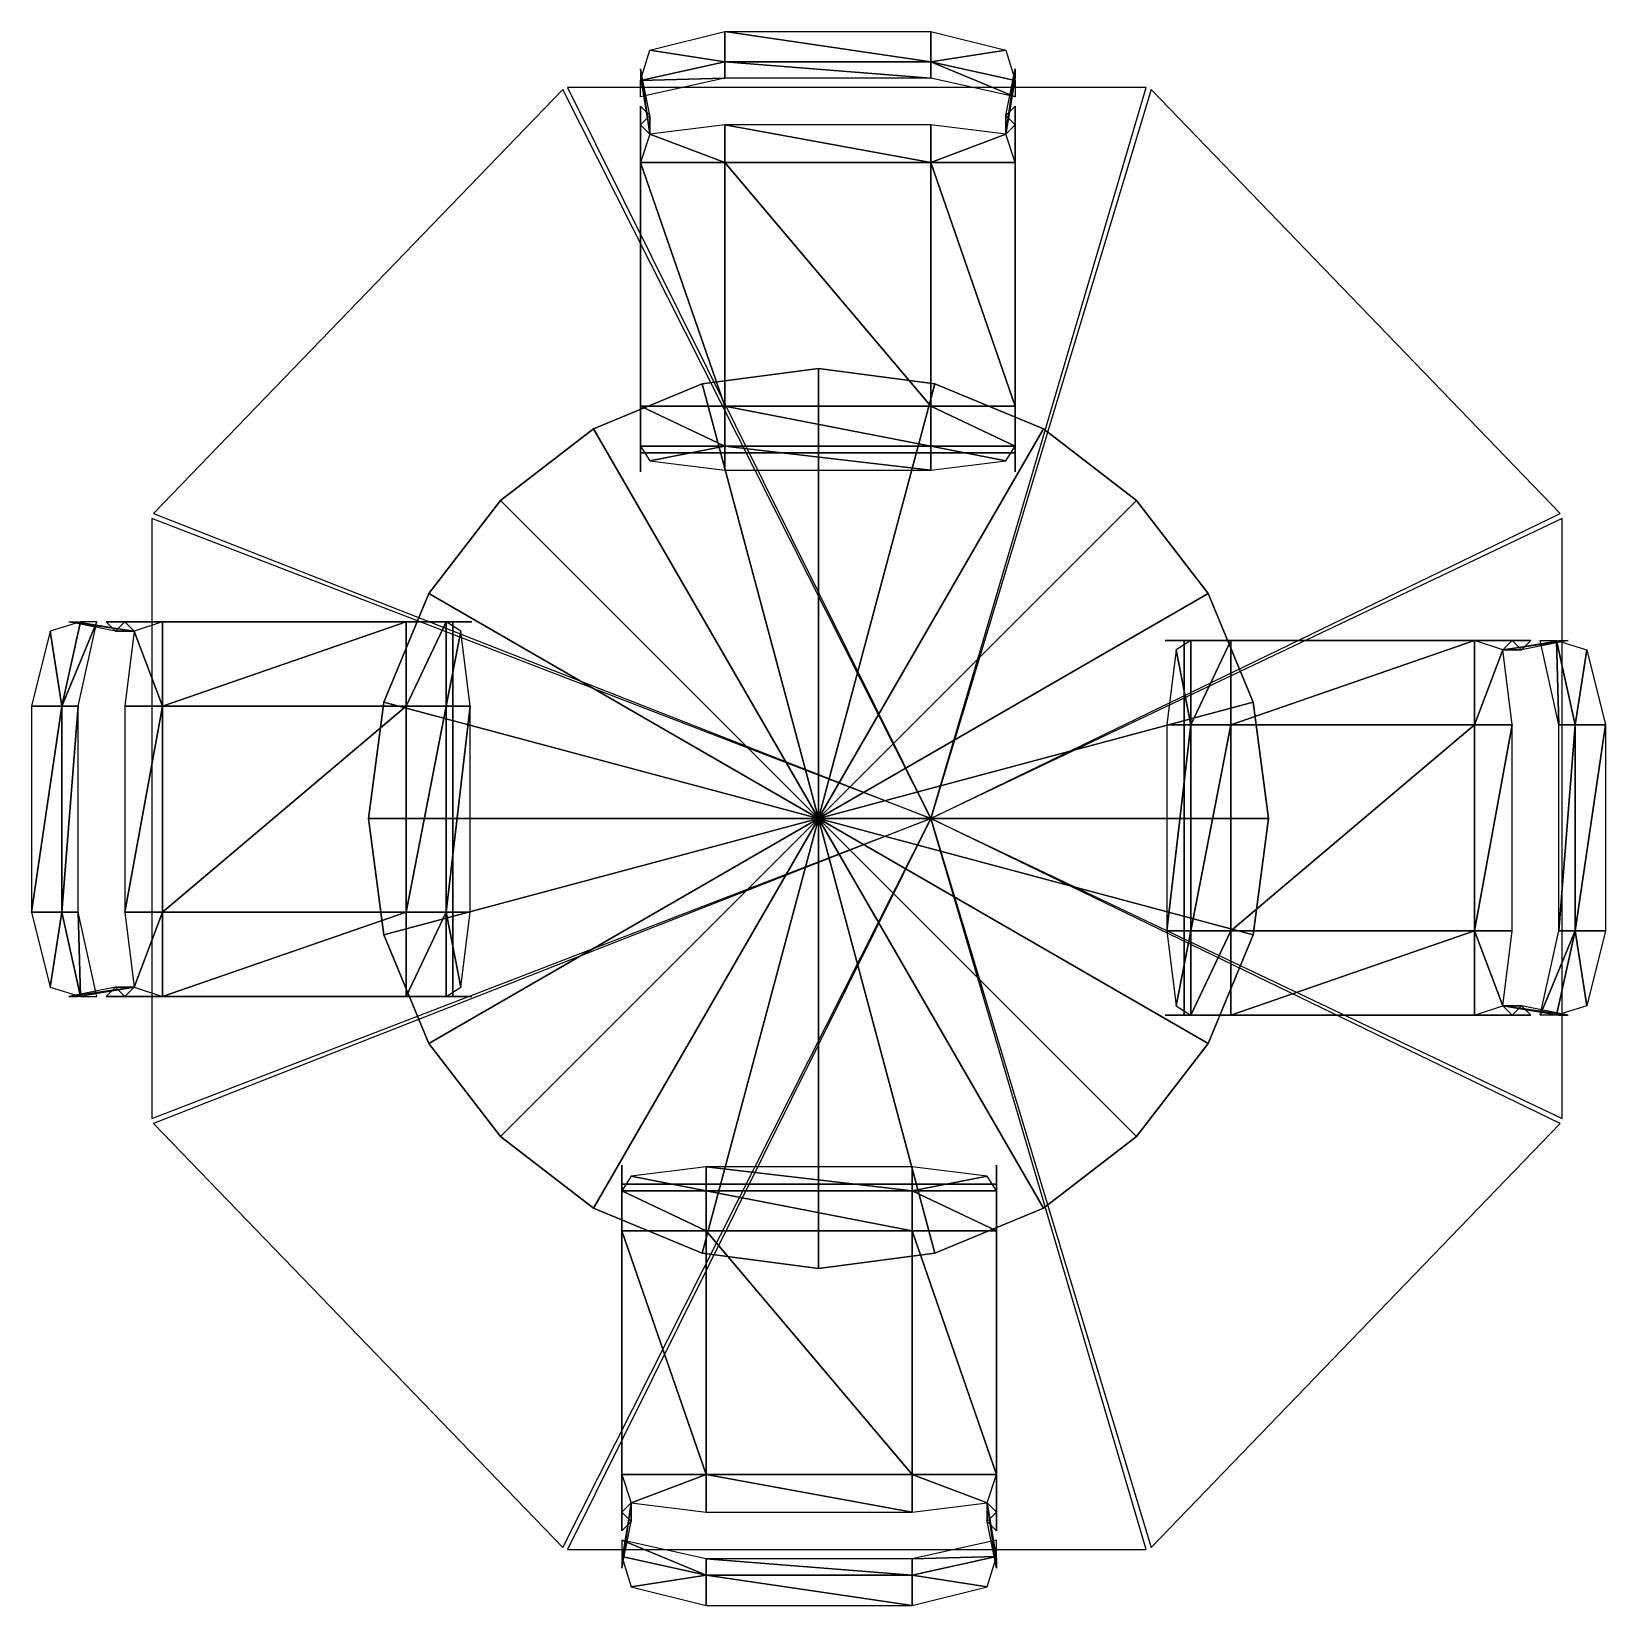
# Model space of a CAD drawing. Extents: x -1.12 to 1.02, y -1.07 to 1.07.
import ezdxf

# ---------------------------------------------------------------- set-up
doc = ezdxf.new("R2010")
doc.units = 0
doc.layers.get('0').update_dxf_attribs({"linetype": 'CONTINUOUS'})

msp = doc.modelspace()

# ---------------------------------------------------------------- meshes
at = {"color": 0, "linetype": 'BYBLOCK'}
mesh = msp.add_polyface(dxfattribs=at)
corners = [(0.9902, 0.2286, 0.7747), (1.0156, 0.127, 0.7874), (0.9746, 0.127, 0.7112), (0.9492, 0.2413, 0.7112), (1.0156, -0.1524, 0.7874), (0.9746, -0.1524, 0.7112), (0.9902, -0.254, 0.7747), (0.9492, -0.2667, 0.7112), (0.9271, -0.2667, 0.5842), (0.9525, -0.1524, 0.5842), (0.9525, 0.127, 0.5842), (0.9271, 0.2413, 0.5842), (0.4539, -0.2667, 0.4975), (0.4539, -0.1524, 0.4721), (0.434, -0.254, 0.4589), (0.4213, -0.1524, 0.4335), (0.508, -0.2667, 0.508), (0.508, -0.1524, 0.4826), (0.8382, -0.2667, 0.4948), (0.8382, -0.1524, 0.4694), (0.8763, -0.254, 0.4783), (0.889, -0.1524, 0.4529), (0.889, 0.127, 0.4529), (0.8382, 0.127, 0.4694), (0.508, 0.127, 0.4826), (0.4539, 0.127, 0.4721), (0.4213, 0.127, 0.4335), (0.434, 0.2286, 0.4589), (0.4539, 0.2413, 0.4975), (0.508, 0.2413, 0.508), (0.8382, 0.2413, 0.4948), (0.8763, 0.2286, 0.4783), (-0.2794, 1.041, 0.7747), (-0.1778, 1.0664, 0.7874), (-0.1778, 1.0254, 0.7112), (-0.2921, 1, 0.7112), (0.1016, 1.0664, 0.7874), (0.1016, 1.0254, 0.7112), (0.2032, 1.041, 0.7747), (0.2159, 1, 0.7112), (0.2159, 0.9779, 0.5842), (0.1016, 1.0033, 0.5842), (-0.1778, 1.0033, 0.5842), (-0.2921, 0.9779, 0.5842), (0.2159, 0.5047, 0.4975), (0.1016, 0.5047, 0.4721), (0.2032, 0.4848, 0.4589), (0.1016, 0.4721, 0.4335), (0.2159, 0.5588, 0.508), (0.1016, 0.5588, 0.4826), (0.2159, 0.889, 0.4948), (0.1016, 0.889, 0.4694), (0.2032, 0.9271, 0.4783), (0.1016, 0.9398, 0.4529), (-0.1778, 0.9398, 0.4529), (-0.1778, 0.889, 0.4694), (-0.1778, 0.5588, 0.4826), (-0.1778, 0.5047, 0.4721), (-0.1778, 0.4721, 0.4335), (-0.2794, 0.4848, 0.4589), (-0.2921, 0.5047, 0.4975), (-0.2921, 0.5588, 0.508), (-0.2921, 0.889, 0.4948), (-0.2794, 0.9271, 0.4783), (-1.1172, -0.127, 0.7874), (-1.0918, -0.2286, 0.7747), (-1.0762, -0.127, 0.7112), (-1.0508, -0.2413, 0.7112), (-1.1172, 0.1524, 0.7874), (-1.0762, 0.1524, 0.7112), (-1.0508, 0.2667, 0.7112), (-1.0918, 0.254, 0.7747), (-1.0287, 0.2667, 0.5842), (-1.0541, 0.1524, 0.5842), (-1.0541, -0.127, 0.5842), (-1.0287, -0.2413, 0.5842), (-0.5555, 0.2667, 0.4975), (-0.5555, 0.1524, 0.4721), (-0.5356, 0.254, 0.4589), (-0.5229, 0.1524, 0.4335), (-0.6096, 0.2667, 0.508), (-0.6096, 0.1524, 0.4826), (-0.9398, 0.2667, 0.4948), (-0.9398, 0.1524, 0.4694), (-0.9779, 0.254, 0.4783), (-0.9906, 0.1524, 0.4529), (-0.9906, -0.127, 0.4529), (-0.9398, -0.127, 0.4694), (-0.6096, -0.127, 0.4826), (-0.5555, -0.127, 0.4721), (-0.5229, -0.127, 0.4335), (-0.5356, -0.2286, 0.4589), (-0.5555, -0.2413, 0.4975), (-0.6096, -0.2413, 0.508), (-0.9398, -0.2413, 0.4948), (-0.9779, -0.2286, 0.4783), (0.0762, -1.0664, 0.7874), (0.1778, -1.041, 0.7747), (0.0762, -1.0254, 0.7112), (0.1905, -1, 0.7112), (-0.2032, -1.0664, 0.7874), (-0.2032, -1.0254, 0.7112), (-0.3175, -1, 0.7112), (-0.3048, -1.041, 0.7747), (-0.3175, -0.9779, 0.5842), (-0.2032, -1.0033, 0.5842), (0.0762, -1.0033, 0.5842), (0.1905, -0.9779, 0.5842), (-0.3175, -0.5047, 0.4975), (-0.2032, -0.5047, 0.4721), (-0.3048, -0.4848, 0.4589), (-0.2032, -0.4721, 0.4335), (-0.3175, -0.5588, 0.508), (-0.2032, -0.5588, 0.4826), (-0.3175, -0.889, 0.4948), (-0.2032, -0.889, 0.4694), (-0.3048, -0.9271, 0.4783), (-0.2032, -0.9398, 0.4529), (0.0762, -0.9398, 0.4529), (0.0762, -0.889, 0.4694), (0.0762, -0.5588, 0.4826), (0.0762, -0.5047, 0.4721), (0.0762, -0.4721, 0.4335), (0.1778, -0.4848, 0.4589), (0.1905, -0.5047, 0.4975), (0.1905, -0.5588, 0.508), (0.1905, -0.889, 0.4948), (0.1778, -0.9271, 0.4783)]
mesh.append_faces([[corners[k] for k in face] for face in [(0, 2, 3), (6, 5, 4), (14, 13, 15), (19, 20, 21), (27, 25, 28), (23, 31, 30), (32, 34, 35), (38, 37, 36), (46, 45, 47), (51, 52, 53), (59, 57, 60), (55, 63, 62), (66, 65, 67), (69, 71, 68), (78, 77, 79), (83, 84, 85), (91, 89, 92), (87, 95, 94), (98, 97, 99), (101, 103, 100), (110, 109, 111), (115, 116, 117), (123, 121, 124), (119, 127, 126)]], dxfattribs={"vtx0": -1, "color": 0})
mesh.append_faces([[corners[k] for k in face] for face in [(12, 13, 14), (16, 17, 12), (13, 12, 17), (18, 19, 16), (17, 16, 19), (18, 20, 19), (21, 22, 19), (23, 19, 22), (19, 23, 17), (24, 17, 23), (17, 24, 13), (25, 13, 24), (13, 25, 15), (26, 15, 25), (26, 25, 27), (24, 29, 25), (28, 25, 29), (23, 30, 24), (29, 24, 30), (22, 31, 23), (44, 45, 46), (48, 49, 44), (45, 44, 49), (50, 51, 48), (49, 48, 51), (50, 52, 51), (53, 54, 51), (55, 51, 54), (51, 55, 49), (56, 49, 55), (49, 56, 45), (57, 45, 56), (45, 57, 47), (58, 47, 57), (58, 57, 59), (56, 61, 57), (60, 57, 61), (55, 62, 56), (61, 56, 62), (54, 63, 55), (64, 65, 66), (68, 64, 69), (66, 69, 64), (70, 71, 69), (70, 69, 72), (73, 72, 69), (69, 66, 73), (74, 73, 66), (66, 67, 74), (75, 74, 67), (76, 77, 78), (80, 81, 76), (77, 76, 81), (82, 83, 80), (81, 80, 83), (82, 84, 83), (85, 86, 83), (87, 83, 86), (83, 87, 81), (88, 81, 87), (81, 88, 77), (89, 77, 88), (77, 89, 79), (90, 79, 89), (90, 89, 91), (88, 93, 89), (92, 89, 93), (87, 94, 88), (93, 88, 94), (86, 95, 87), (96, 97, 98), (100, 96, 101), (98, 101, 96), (102, 103, 101), (102, 101, 104), (105, 104, 101), (101, 98, 105), (106, 105, 98), (98, 99, 106), (107, 106, 99), (108, 109, 110), (112, 113, 108), (109, 108, 113), (114, 115, 112), (113, 112, 115), (114, 116, 115), (117, 118, 115), (119, 115, 118), (115, 119, 113), (120, 113, 119), (113, 120, 109), (121, 109, 120), (109, 121, 111), (122, 111, 121), (122, 121, 123), (120, 125, 121), (124, 121, 125), (119, 126, 120), (125, 120, 126), (118, 127, 119)]], dxfattribs={"vtx1": -1, "color": 0})
mesh.append_faces([[corners[k] for k in face] for face in [(0, 1, 2), (1, 4, 5), (5, 2, 1), (6, 7, 5), (5, 7, 8), (8, 9, 5), (2, 5, 9), (9, 10, 2), (3, 2, 10), (10, 11, 3), (32, 33, 34), (33, 36, 37), (37, 34, 33), (38, 39, 37), (37, 39, 40), (40, 41, 37), (34, 37, 41), (41, 42, 34), (35, 34, 42), (42, 43, 35)]], dxfattribs={"vtx2": -1, "color": 0})
at = {"color": 254, "linetype": 'BYBLOCK'}
mesh = msp.add_polyface(dxfattribs=at)
corners = [(0.4445, 0.2413, 0.1397), (0.4445, 0.2413, 0.1651), (0.4445, -0.2667, 0.1651), (0.4445, -0.2667, 0.1397), (0.4191, 0.2413, 0.0508), (0.508, 0.2413, 0.508), (0.4445, 0.2413, 0.0635), (0.5334, 0.2413, 0.508), (0.4699, 0.2413, 0.0254), (0.4572, 0.2413), (0.889, 0.2413, 0.0254), (0.9144, 0.2413), (0.9017, 0.2286, 0.4783), (0.8763, 0.2286, 0.4783), (0.9525, 0.2413, 0.7112), (0.9652, 0.2413, 0.7112), (0.8763, -0.254, 0.4783), (0.9525, -0.2667, 0.7112), (0.9652, -0.2667, 0.7112), (0.9017, -0.254, 0.4783), (0.9144, -0.2667), (0.889, -0.2667, 0.0254), (0.4699, -0.2667, 0.0254), (0.4572, -0.2667), (0.4445, -0.2667, 0.0635), (0.4191, -0.2667, 0.0508), (0.508, -0.2667, 0.508), (0.5334, -0.2667, 0.508), (-0.2921, 0.4953, 0.1397), (-0.2921, 0.4953, 0.1651), (0.2159, 0.4953, 0.1651), (0.2159, 0.4953, 0.1397), (-0.2921, 0.5588, 0.508), (-0.2921, 0.4699, 0.0508), (-0.2921, 0.4953, 0.0635), (-0.2921, 0.5842, 0.508), (-0.2921, 0.5207, 0.0254), (-0.2921, 0.508), (-0.2921, 0.9398, 0.0254), (-0.2921, 0.9652), (-0.2794, 0.9525, 0.4783), (-0.2794, 0.9271, 0.4783), (-0.2921, 1.0033, 0.7112), (-0.2921, 1.016, 0.7112), (0.2159, 1.0033, 0.7112), (0.2032, 0.9271, 0.4783), (0.2159, 1.016, 0.7112), (0.2032, 0.9525, 0.4783), (0.2159, 0.9652), (0.2159, 0.9398, 0.0254), (0.2159, 0.5207, 0.0254), (0.2159, 0.508), (0.2159, 0.4953, 0.0635), (0.2159, 0.4699, 0.0508), (0.2159, 0.5588, 0.508), (0.2159, 0.5842, 0.508), (-0.5461, -0.2413, 0.1651), (-0.5461, -0.2413, 0.1397), (-0.5461, 0.2667, 0.1651), (-0.5461, 0.2667, 0.1397), (-0.6096, -0.2413, 0.508), (-0.5207, -0.2413, 0.0508), (-0.5461, -0.2413, 0.0635), (-0.635, -0.2413, 0.508), (-0.5715, -0.2413, 0.0254), (-0.5588, -0.2413), (-0.9906, -0.2413, 0.0254), (-1.016, -0.2413), (-1.0033, -0.2286, 0.4783), (-0.9779, -0.2286, 0.4783), (-1.0541, -0.2413, 0.7112), (-1.0668, -0.2413, 0.7112), (-1.0541, 0.2667, 0.7112), (-0.9779, 0.254, 0.4783), (-1.0668, 0.2667, 0.7112), (-1.0033, 0.254, 0.4783), (-1.016, 0.2667), (-0.9906, 0.2667, 0.0254), (-0.5715, 0.2667, 0.0254), (-0.5588, 0.2667), (-0.5461, 0.2667, 0.0635), (-0.5207, 0.2667, 0.0508), (-0.6096, 0.2667, 0.508), (-0.635, 0.2667, 0.508), (0.1905, -0.4953, 0.1651), (0.1905, -0.4953, 0.1397), (-0.3175, -0.4953, 0.1651), (-0.3175, -0.4953, 0.1397), (0.1905, -0.4699, 0.0508), (0.1905, -0.5588, 0.508), (0.1905, -0.4953, 0.0635), (0.1905, -0.5842, 0.508), (0.1905, -0.5207, 0.0254), (0.1905, -0.508), (0.1905, -0.9398, 0.0254), (0.1905, -0.9652), (0.1778, -0.9525, 0.4783), (0.1778, -0.9271, 0.4783), (0.1905, -1.0033, 0.7112), (0.1905, -1.016, 0.7112), (-0.3048, -0.9271, 0.4783), (-0.3175, -1.0033, 0.7112), (-0.3175, -1.016, 0.7112), (-0.3048, -0.9525, 0.4783), (-0.3175, -0.9652), (-0.3175, -0.9398, 0.0254), (-0.3175, -0.5207, 0.0254), (-0.3175, -0.508), (-0.3175, -0.4953, 0.0635), (-0.3175, -0.4699, 0.0508), (-0.3175, -0.5588, 0.508), (-0.3175, -0.5842, 0.508)]
mesh.append_faces([[corners[k] for k in face] for face in [(12, 10, 13), (19, 21, 16), (38, 40, 41), (49, 47, 45), (66, 68, 69), (77, 75, 73), (96, 94, 97), (103, 105, 100)]], dxfattribs={"vtx0": -1, "color": 254})
mesh.append_faces([[corners[k] for k in face] for face in [(4, 5, 6), (7, 6, 5), (25, 26, 24), (27, 24, 26), (36, 34, 37), (33, 37, 34), (38, 36, 39), (37, 39, 36), (39, 40, 38), (42, 41, 43), (40, 43, 41), (44, 45, 46), (47, 46, 45), (48, 47, 49), (49, 50, 48), (51, 48, 50), (50, 52, 51), (53, 51, 52), (56, 57, 58), (59, 58, 57), (64, 62, 65), (61, 65, 62), (66, 64, 67), (65, 67, 64), (67, 68, 66), (70, 69, 71), (68, 71, 69), (72, 73, 74), (75, 74, 73), (76, 75, 77), (77, 78, 76), (79, 76, 78), (78, 80, 79), (81, 79, 80), (84, 85, 86), (87, 86, 85), (88, 89, 90), (91, 90, 89), (109, 110, 108), (111, 108, 110)]], dxfattribs={"vtx1": -1, "color": 254})
mesh.append_faces([[corners[k] for k in face] for face in [(0, 1, 2), (2, 3, 0), (6, 8, 9), (9, 4, 6), (8, 10, 11), (11, 9, 8), (12, 11, 10), (13, 14, 15), (15, 12, 13), (16, 17, 18), (18, 19, 16), (19, 20, 21), (22, 21, 20), (20, 23, 22), (24, 22, 23), (23, 25, 24), (28, 29, 30), (30, 31, 28), (32, 33, 34), (34, 35, 32), (54, 53, 52), (52, 55, 54), (60, 61, 62), (62, 63, 60), (82, 81, 80), (80, 83, 82), (90, 92, 93), (93, 88, 90), (92, 94, 95), (95, 93, 92), (96, 95, 94), (97, 98, 99), (99, 96, 97), (100, 101, 102), (102, 103, 100), (103, 104, 105), (106, 105, 104), (104, 107, 106), (108, 106, 107), (107, 109, 108)]], dxfattribs={"vtx2": -1, "color": 254})
at = {"color": 1, "linetype": 'BYBLOCK'}
mesh = msp.add_polyface(dxfattribs=at)
corners = [(-0.3907, 0.9906, 1.6571), (0.1016, 0, 1.9177), (0.3934, 0.9906, 1.4432), (-0.9543, -0.4064, 1.8108), (-0.9543, 0.4064, 1.8108), (0.3934, -0.9906, 1.4432), (-0.3907, -0.9906, 1.6571), (0.957, 0.4064, 1.2895), (0.957, -0.4064, 1.2895)]
mesh.append_faces([[corners[k] for k in face] for face in [(0, 1, 2), (3, 1, 4), (5, 1, 6), (7, 1, 8)]], dxfattribs={"color": 1})
at = {"color": 2, "linetype": 'BYBLOCK'}
mesh = msp.add_polyface(dxfattribs=at)
corners = [(-0.9517, 0.4131, 1.81), (0.1016, 0, 1.9177), (-0.3972, 0.9878, 1.6588), (-0.3972, -0.9878, 1.6588), (-0.9517, -0.4131, 1.81), (0.9544, -0.4131, 1.2902), (0.3999, -0.9878, 1.4414), (0.3999, 0.9878, 1.4414), (0.9544, 0.4131, 1.2902)]
mesh.append_faces([[corners[k] for k in face] for face in [(0, 1, 2), (3, 1, 4), (5, 1, 6), (7, 1, 8)]], dxfattribs={"color": 2})
at = {"color": 0, "linetype": 'BYBLOCK'}
mesh = msp.add_polyface(dxfattribs=at)
corners = [(0.5588, 0, 0.6096), (-0.0508, 0, 0.6096), (0.538, 0.1578, 0.6096), (-0.0508, 0, 0.6604), (0.5588, 0, 0.6604), (0.538, 0.1578, 0.6604), (0.4771, 0.3048, 0.6096), (0.4771, 0.3048, 0.6604), (0.3803, 0.4311, 0.6096), (0.3803, 0.4311, 0.6604), (0.254, 0.5279, 0.6096), (0.254, 0.5279, 0.6604), (0.107, 0.5888, 0.6096), (0.107, 0.5888, 0.6604), (-0.0508, 0.6096, 0.6096), (-0.0508, 0.6096, 0.6604), (-0.2086, 0.5888, 0.6096), (-0.2086, 0.5888, 0.6604), (-0.3556, 0.5279, 0.6096), (-0.3556, 0.5279, 0.6604), (-0.4819, 0.4311, 0.6096), (-0.4819, 0.4311, 0.6604), (-0.5787, 0.3048, 0.6096), (-0.5787, 0.3048, 0.6604), (-0.6396, 0.1578, 0.6096), (-0.6396, 0.1578, 0.6604), (-0.6604, 0, 0.6096), (-0.6604, 0, 0.6604), (-0.6396, -0.1578, 0.6096), (-0.6396, -0.1578, 0.6604), (-0.5787, -0.3048, 0.6096), (-0.5787, -0.3048, 0.6604), (-0.4819, -0.4311, 0.6096), (-0.4819, -0.4311, 0.6604), (-0.3556, -0.5279, 0.6096), (-0.3556, -0.5279, 0.6604), (-0.2086, -0.5888, 0.6096), (-0.2086, -0.5888, 0.6604), (-0.0508, -0.6096, 0.6096), (-0.0508, -0.6096, 0.6604), (0.107, -0.5888, 0.6096), (0.107, -0.5888, 0.6604), (0.254, -0.5279, 0.6096), (0.254, -0.5279, 0.6604), (0.3803, -0.4311, 0.6096), (0.3803, -0.4311, 0.6604), (0.4771, -0.3048, 0.6096), (0.4771, -0.3048, 0.6604), (0.538, -0.1578, 0.6096), (0.538, -0.1578, 0.6604)]
mesh.append_faces([[corners[k] for k in face] for face in [(0, 1, 2), (2, 1, 6), (6, 1, 8), (8, 1, 10), (10, 1, 12), (12, 1, 14), (14, 1, 16), (16, 1, 18), (18, 1, 20), (20, 1, 22), (22, 1, 24), (24, 1, 26), (26, 1, 28), (28, 1, 30), (30, 1, 32), (32, 1, 34), (34, 1, 36), (36, 1, 38), (38, 1, 40), (40, 1, 42), (42, 1, 44), (44, 1, 46), (46, 1, 48), (48, 1, 0)]], dxfattribs={"vtx0": -1, "vtx1": -1, "color": 0})
mesh.append_faces([[corners[k] for k in face] for face in [(3, 4, 5), (3, 5, 7), (3, 7, 9), (3, 9, 11), (3, 11, 13), (3, 13, 15), (3, 15, 17), (3, 17, 19), (3, 19, 21), (3, 21, 23), (3, 23, 25), (3, 25, 27), (3, 27, 29), (3, 29, 31), (3, 31, 33), (3, 33, 35), (3, 35, 37), (3, 37, 39), (3, 39, 41), (3, 41, 43), (3, 43, 45), (3, 45, 47), (3, 47, 49), (3, 49, 4)]], dxfattribs={"vtx0": -1, "vtx2": -1, "color": 0})
mesh.append_faces([[corners[k] for k in face] for face in [(0, 2, 4), (2, 6, 5), (6, 8, 7), (8, 10, 9), (10, 12, 11), (12, 14, 13), (14, 16, 15), (16, 18, 17), (18, 20, 19), (20, 22, 21), (22, 24, 23), (24, 26, 25), (26, 28, 27), (28, 30, 29), (30, 32, 31), (32, 34, 33), (34, 36, 35), (36, 38, 37), (38, 40, 39), (40, 42, 41), (42, 44, 43), (44, 46, 45), (46, 48, 47), (48, 0, 49)]], dxfattribs={"vtx1": -1, "color": 0})
mesh.append_faces([[corners[k] for k in face] for face in [(2, 5, 4), (6, 7, 5), (8, 9, 7), (10, 11, 9), (12, 13, 11), (14, 15, 13), (16, 17, 15), (18, 19, 17), (20, 21, 19), (22, 23, 21), (24, 25, 23), (26, 27, 25), (28, 29, 27), (30, 31, 29), (32, 33, 31), (34, 35, 33), (36, 37, 35), (38, 39, 37), (40, 41, 39), (42, 43, 41), (44, 45, 43), (46, 47, 45), (48, 49, 47), (0, 4, 49)]], dxfattribs={"vtx2": -1, "color": 0})
at = {"color": 254, "linetype": 'BYBLOCK'}
mesh = msp.add_polyface(dxfattribs=at)
corners = [(-0.0688, -0.018, 0.6096), (-0.0867, -0.0359, 0.6096), (-0.0688, -0.018, 0.1905), (-0.0867, -0.0359, 0.2032), (-0.3202, -0.2694, 0.0254), (-0.3202, -0.2694), (-0.0254, 0, 0.6604), (-0.0762, 0, 0.6604), (-0.0762, 0, 1.2573), (-0.0254, 0, 1.2573), (0.1016, 0, 1.8923), (0.0762, 0, 1.8923), (-0.0149, 0.0359, 0.2032), (-0.0328, 0.018, 0.1905), (0.2186, 0.2694, 0.0254), (0.2186, 0.2694), (-0.0149, 0.0359, 0.6096), (-0.0328, 0.018, 0.6096), (-0.0867, 0.0359, 0.6096), (-0.0688, 0.018, 0.6096), (-0.0688, 0.018, 0.1905), (-0.0867, 0.0359, 0.2032), (-0.3202, 0.2694, 0.0254), (-0.3202, 0.2694), (-0.0328, -0.018, 0.1905), (-0.0149, -0.0359, 0.2032), (0.2186, -0.2694, 0.0254), (0.2186, -0.2694), (-0.0328, -0.018, 0.6096), (-0.0149, -0.0359, 0.6096), (-0.0254, 0, 0.3429), (-0.0762, 0, 0.3429), (-0.0762, 0, 0.6096), (-0.0254, 0, 0.6096)]
mesh.append_faces([[corners[k] for k in face] for face in [(0, 1, 2), (3, 2, 1), (9, 8, 10), (11, 10, 8), (12, 13, 14), (15, 14, 13), (21, 20, 22), (23, 22, 20), (28, 29, 24), (25, 24, 29)]], dxfattribs={"vtx1": -1, "color": 254})
mesh.append_faces([[corners[k] for k in face] for face in [(2, 3, 4), (4, 5, 2), (6, 7, 8), (8, 9, 6), (16, 17, 13), (13, 12, 16), (18, 19, 20), (20, 21, 18), (24, 25, 26), (26, 27, 24), (30, 31, 32), (32, 33, 30)]], dxfattribs={"vtx2": -1, "color": 254})

doc.saveas('drawing.dxf')
